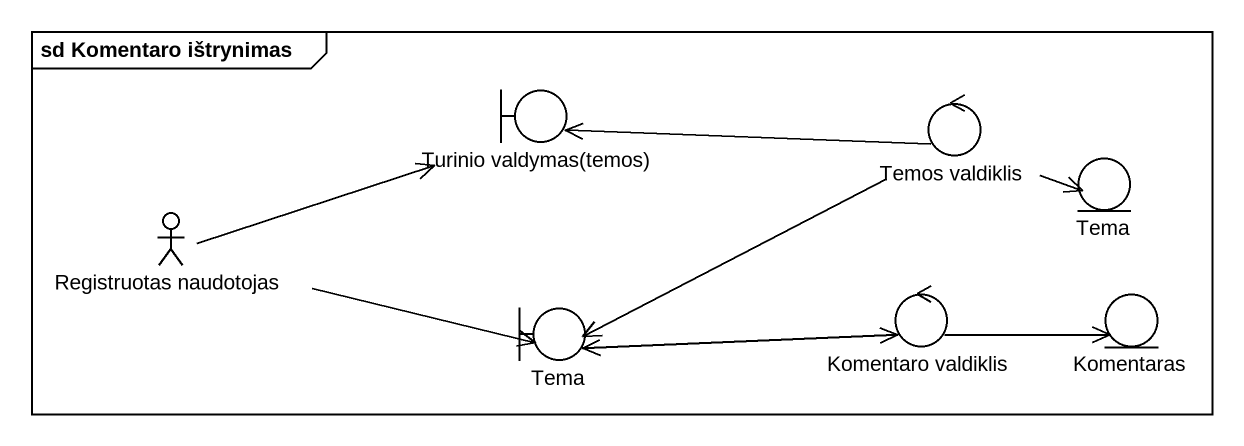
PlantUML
@startuml
mainframe sd Komentaro ištrynimas
boundary "Turinio valdymas(temos)" as Turinio_valdymas_temos
control "Temos valdiklis" as Temos_valdiklis
entity Tema
actor "Registruotas naudotojas" as Registruotas_naudotojas
boundary "Tema" as Tema_2
control "Komentaro valdiklis" as Komentaro_valdiklis
entity Komentaras
Temos_valdiklis -left-> Turinio_valdymas_temos
Temos_valdiklis -right-> Tema
Temos_valdiklis -left-> Tema_2
Registruotas_naudotojas -right-> Turinio_valdymas_temos
Registruotas_naudotojas -right-> Tema_2
Tema_2 -right-> Komentaro_valdiklis
Komentaro_valdiklis -left-> Tema_2
Komentaro_valdiklis -right-> Komentaras
@enduml
